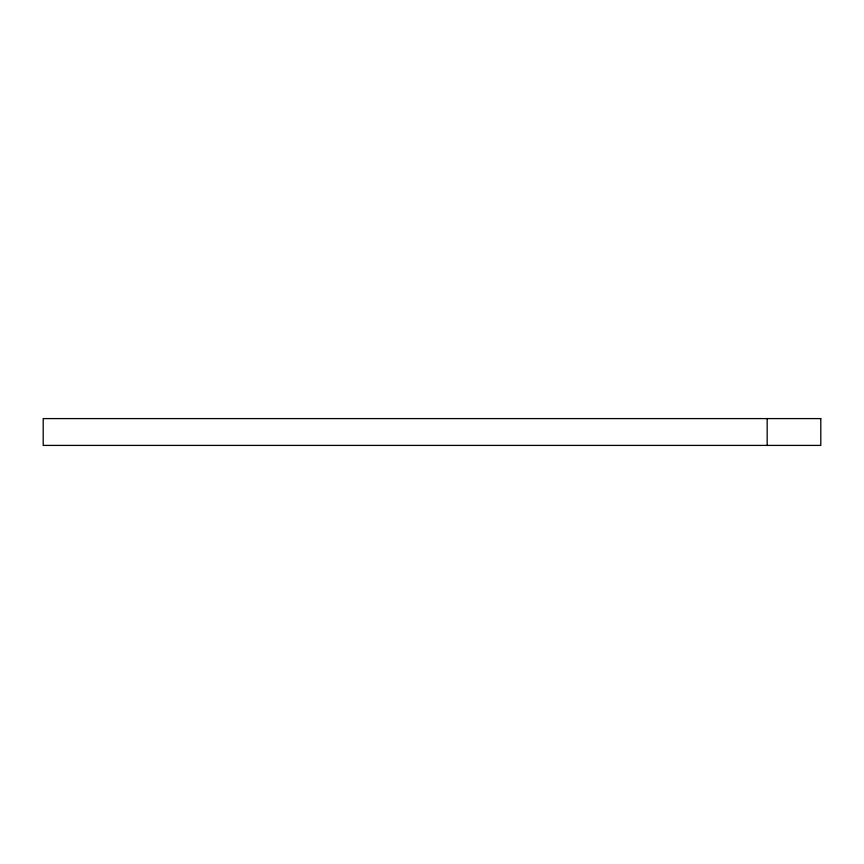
<?xml version="1.0" encoding="UTF-8"?>
<svg xmlns="http://www.w3.org/2000/svg" width="864" height="864" viewBox="0 0 864 864"><rect width="100%" height="100%" fill="white"/><g stroke="black" fill="none" stroke-linecap="round" stroke-linejoin="round"><path stroke-width="1.3" d="M767.167 418.597L767.167 445.403M820.8 418.597L43.2 418.597L43.2 445.403L820.8 445.403L820.8 418.597"/></g></svg>
